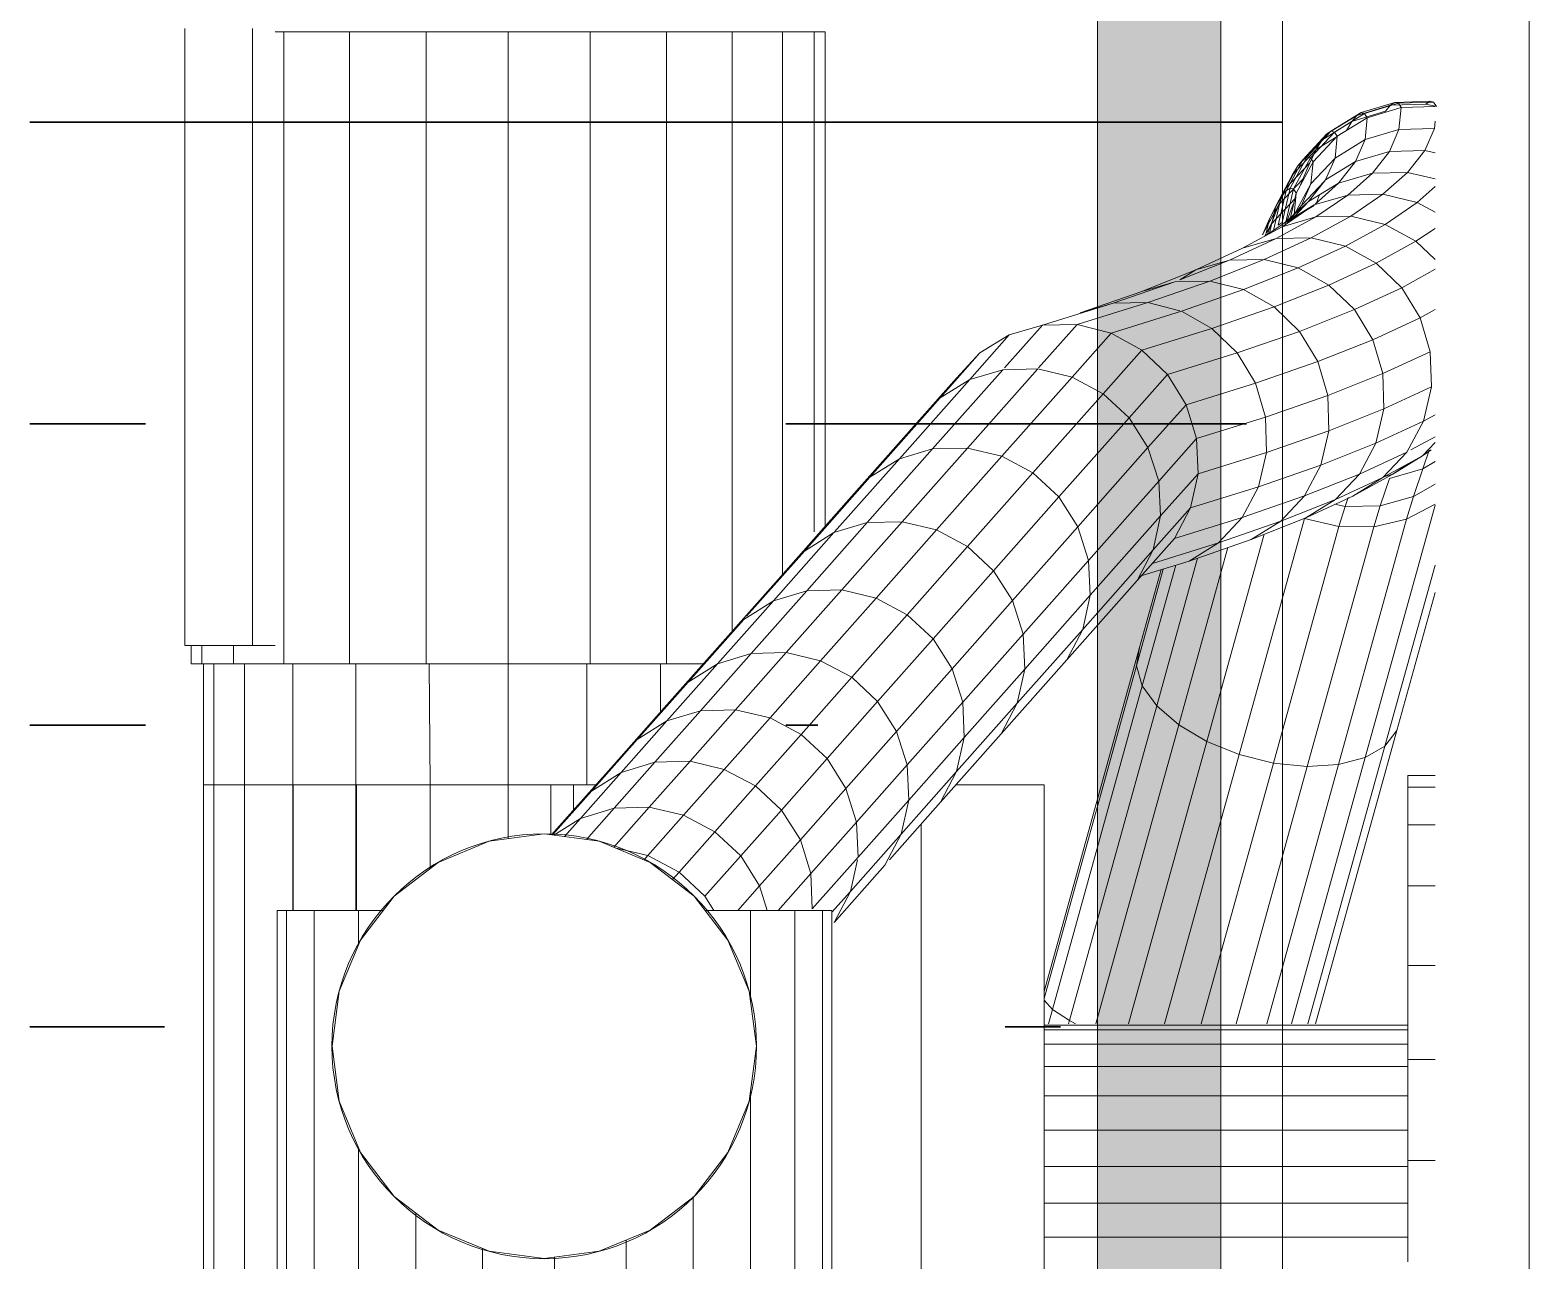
# Model space of a CAD drawing. Header units: millimetres. Extents: x -18512 to 101824, y -95768 to 52898.
# Drawn here: x 61846.5 to 61968.1, y -88112.4 to -88012.7 of the extents above; entities that cross this region are included whole.
import ezdxf

# ---------------------------------------------------------------- set-up
doc = ezdxf.new("R2010")
doc.units = ezdxf.units.MM
doc.header["$LTSCALE"] = 25
doc.linetypes.add('xref-first floor frm cunsult$0$Double dash', pattern=[20, 8, -2, 3, -2, 3, -2])
doc.layers.get('0').update_dxf_attribs({"color": 254, "lineweight": 0})
doc.layers.add('HAT', color=8, linetype='Continuous')
for name, color, linetype, lineweight in [('I-FLR-TILE', 253, 'Continuous', 9), ('I-WALL', 2, 'Continuous', 9), ('xref-first floor frm cunsult$0$G-IMPT', 8, 'Continuous', 9), ('xref-first floor frm cunsult$0$L-SITE', 8, 'xref-first floor frm cunsult$0$Double dash', 30)]:
    doc.layers.add(name, color=color, linetype=linetype, lineweight=lineweight)

# ---------------------------------------------------------------- blocks, each defined once
blk = doc.blocks.new('xref-first floor frm cunsult$0$rainshower - rain shower_dwg_Group_7-6994170-FIRST FLOOR PLAN')
at = {"layer": 'xref-first floor frm cunsult$0$G-IMPT'}
for p, q in [((10.29, 105.22), (60.29, 105.22)), ((60.29, 99.72), (60.29, 105.22)), ((60.29, 104.71), (61.79, 104.71)), ((61.79, 104.71), (60.29, 104.71)), ((61.79, 104.71), (61.79, 103.85)), ((60.29, 103.83), (61.79, 103.83)), ((61.79, 103.85), (61.79, 103.83)), ((61.79, 103.85), (61.79, 103.83)), ((61.79, 103.85), (61.79, 103.83)), ((61.79, 101.26), (61.79, 103.83)), ((61.79, 103.7), (71.6, 103.7)), ((71.6, 102.86), (71.6, 103.7)), ((145.8, 103.7), (71.6, 103.7)), ((71.6, 102.86), (71.6, 103.7)), ((71.6, 102.86), (61.79, 102.86)), ((71.6, 100.39), (71.6, 102.86)), ((71.6, 100.39), (71.6, 102.86)), ((145.8, 102.86), (71.6, 102.86)), ((61.79, 101.26), (60.29, 101.26)), ((61.79, 101.26), (60.29, 101.26)), ((61.79, 101.26), (61.79, 97.18)), ((61.79, 97.18), (61.79, 101.26)), ((10.29, 99.72), (60.29, 99.72)), ((60.29, 99.72), (60.29, 97.89)), ((71.6, 100.39), (61.79, 100.39)), ((71.6, 100.39), (71.6, 96.47)), ((71.6, 100.39), (145.81, 100.39)), ((71.6, 100.39), (71.6, 96.47)), ((71.6, 100.39), (71.6, 96.47)), ((10.54, 97.18), (10.54, 97.89)), ((10.54, 97.18), (10.54, 97.89)), ((10.54, 97.18), (10.54, 91.85)), ((10.54, 97.18), (61.79, 97.18)), ((10.54, 91.85), (10.54, 97.18)), ((61.79, 97.18), (10.54, 97.18)), ((61.79, 97.18), (61.79, 91.85)), ((61.79, 91.85), (61.79, 97.18)), ((61.79, 96.47), (71.6, 96.47)), ((71.6, 96.47), (61.79, 96.47)), ((71.6, 96.47), (71.6, 91.35)), ((71.6, 96.47), (71.6, 91.35)), ((71.6, 96.47), (81.77, 96.46)), ((71.6, 96.43), (81.77, 96.43)), ((10.54, 85.65), (10.54, 91.85)), ((10.54, 91.85), (61.79, 91.85)), ((10.54, 85.65), (10.54, 91.85)), ((61.79, 91.85), (10.54, 91.85)), ((61.79, 85.65), (61.79, 91.85)), ((61.79, 85.65), (61.79, 91.85)), ((61.79, 91.35), (71.6, 91.35)), ((61.79, 91.35), (71.6, 91.35)), ((71.6, 85.31), (71.6, 91.35)), ((71.6, 85.31), (71.6, 91.35)), ((71.6, 91.35), (81.77, 91.35)), ((71.6, 91.3), (81.77, 91.3)), ((10.54, 85.65), (10.54, 79)), ((10.54, 85.65), (61.79, 85.65)), ((10.54, 79), (10.54, 85.65)), ((61.79, 85.65), (10.54, 85.65)), ((61.79, 79), (61.79, 85.65)), ((61.79, 79), (61.79, 85.65)), ((61.79, 85.39), (71.6, 85.31)), ((71.6, 79), (71.6, 85.31)), ((71.6, 79), (71.6, 85.31)), ((78.37, 85.31), (71.6, 85.31)), ((10.54, 72.34), (10.54, 79)), ((61.79, 79), (10.54, 79)), ((10.54, 72.34), (10.54, 79)), ((61.79, 79), (10.54, 79)), ((61.79, 72.34), (61.79, 79)), ((61.79, 79), (71.6, 79)), ((61.79, 72.34), (61.79, 79)), ((61.79, 79), (71.6, 79)), ((71.6, 79), (71.6, 75.53)), ((71.6, 79), (75.96, 79)), ((71.6, 75.53), (71.6, 73.7)), ((71.6, 75.53), (75.64, 75.53)), ((71.6, 73.7), (71.6, 71.87)), ((73.66, 73.7), (71.6, 73.7)), ((71.6, 73.7), (71.6, 71.87)), ((10.54, 72.34), (10.54, 66.14)), ((10.54, 72.34), (61.79, 72.34)), ((61.79, 72.34), (10.54, 72.34)), ((71.6, 72.6), (61.79, 72.6)), ((71.6, 72.6), (61.79, 72.6)), ((61.79, 66.14), (61.79, 72.34)), ((10.54, 66.14), (10.54, 60.82)), ((61.79, 66.14), (10.54, 66.14)), ((61.79, 66.14), (10.54, 66.14)), ((65.77, 66.64), (61.79, 66.64)), ((61.79, 66.64), (65.77, 66.64)), ((61.79, 66.14), (61.79, 63.16)), ((10.54, 60.82), (10.54, 56.73)), ((59.14, 60.82), (10.54, 60.82)), ((10.54, 56.73), (10.54, 60.82)), ((59.14, 60.82), (10.54, 60.82)), ((10.54, 56.73), (10.54, 54.16)), ((10.54, 56.73), (54.53, 56.73)), ((54.53, 56.73), (10.54, 56.73)), ((10.54, 54.16), (10.54, 53.28)), ((10.54, 54.16), (51.09, 54.16)), ((51.09, 54.16), (10.54, 54.16)), ((10.54, 53.28), (50.65, 53.28)), ((50.65, 53.28), (10.54, 53.28)), ((141.96, 45.5), (74.8, 45.5)), ((74.8, 45.5), (141.96, 45.5)), ((71.6, 35.5), (71.6, 42.66)), ((71.6, 42.66), (71.6, 35.5)), ((141.96, 35.5), (71.6, 35.5)), ((141.96, 35.5), (71.6, 35.5)), ((91.08, 6), (91.08, 35.5)), ((91.08, 6), (91.08, 35.5)), ((91.47, 35.5), (91.47, 6)), ((91.47, 6), (91.47, 35.5)), ((92.62, 35.5), (92.62, 6)), ((92.62, 6), (92.62, 35.5)), ((94.44, 6), (94.44, 35.5)), ((94.44, 6), (94.44, 35.5)), ((96.81, 6), (96.81, 35.5)), ((96.81, 6), (96.81, 35.5)), ((99.58, 6), (99.58, 35.5)), ((99.58, 6), (99.58, 35.5)), ((102.54, 6), (102.54, 35.5)), ((102.54, 35.5), (102.54, 6)), ((105.51, 6), (105.51, 35.5)), ((105.51, 35.5), (105.51, 6)), ((108.27, 6), (108.27, 35.5)), ((108.27, 35.5), (108.27, 6)), ((70.84, 6), (70.84, 3.8)), ((70.84, 6), (71.79, 6)), ((70.84, 3.8), (70.84, 6)), ((71.79, 6), (74.83, 6)), ((71.79, 6), (71.79, 3.8)), ((71.79, 3.8), (71.79, 6)), ((74.83, 6), (79.77, 6)), ((74.83, 6), (74.83, 3.8)), ((74.83, 3.8), (74.83, 6)), ((86.25, 6), (79.77, 6)), ((79.77, 6), (79.77, 3.8)), ((79.77, 3.8), (79.77, 6)), ((86.25, 6), (93.85, 6)), ((86.25, 6), (86.25, 3.8)), ((86.25, 3.8), (86.25, 6)), ((93.85, 6), (102.04, 6)), ((93.85, 3.8), (93.85, 6)), ((93.85, 3.8), (93.85, 6)), ((102.04, 6), (110.26, 6)), ((102.04, 3.8), (102.04, 6)), ((102.04, 3.8), (102.04, 6)), ((108.05, 6), (107.29, 6))]:
    blk.add_line(p, q, dxfattribs=at)
at = {"layer": 'xref-first floor frm cunsult$0$G-IMPT', "flags": 128}
for points in [[(60.29, 99.72), (60.29, 105.22), (10.29, 105.22)], [(61.79, 101.26), (61.79, 103.83), (61.79, 103.85), (61.79, 104.71)], [(60.29, 103.85), (61.79, 103.85), (60.29, 103.85)], [(61.79, 102.86), (71.6, 102.86), (71.6, 103.7)], [(61.79, 103.7), (71.6, 103.7), (145.8, 103.7)], [(145.8, 102.86), (71.6, 102.86), (71.6, 100.39)], [(60.29, 97.89), (60.29, 99.72), (10.29, 99.72)], [(145.81, 100.38), (71.6, 100.38), (61.79, 100.38)], [(71.6, 91.35), (71.6, 96.47), (71.6, 91.35)], [(61.79, 85.39), (71.6, 85.31), (71.6, 91.35), (71.6, 85.31), (71.6, 79), (75.96, 79)], [(71.6, 83.09), (71.6, 79), (71.6, 78.89), (71.6, 75.53)], [(75.64, 75.53), (71.6, 75.53), (71.6, 73.7), (73.66, 73.7)], [(10.54, 60.82), (10.54, 66.14), (10.54, 72.34)], [(61.79, 63.16), (61.79, 66.14), (61.79, 72.34)], [(10.54, 53.28), (10.54, 54.16), (10.54, 56.73)]]:
    blk.add_lwpolyline(points, dxfattribs=at)
blk = doc.blocks.new('xref-first floor frm cunsult$0$rainshower - rain shower_dwg_Group_5-6994173-FIRST FLOOR PLAN')
at = {"layer": 'xref-first floor frm cunsult$0$G-IMPT'}
for p, q in [((60.19, 46.25), (0, 46.25)), ((0, 45.49), (0, 46.25)), ((0, 46.25), (60.19, 46.25)), ((0, 43.24), (0, 45.49)), ((60.19, 45.49), (0, 45.49)), ((0, 45.49), (60.19, 45.49)), ((0, 43.24), (0, 39.66)), ((60.19, 43.24), (0, 43.24)), ((0, 43.24), (60.19, 43.24)), ((0, 37.64), (0, 39.66)), ((0, 39.66), (2.82, 39.66)), ((0, 39.66), (2.82, 39.66)), ((60.19, 39.66), (19.22, 39.66)), ((60.19, 39.66), (19.22, 39.66)), ((60.19, 35), (24.54, 35)), ((24.54, 35), (60.19, 35)), ((27.43, 29.58), (60.19, 29.58)), ((60.19, 29.58), (27.43, 29.58)), ((28.13, 23.75), (60.19, 23.75)), ((28.13, 23.75), (60.19, 23.75)), ((26.74, 17.93), (60.19, 17.98)), ((60.19, 17.93), (26.74, 17.93)), ((23.2, 12.5), (60.19, 12.5)), ((23.2, 12.5), (60.19, 12.5)), ((0, 7.84), (0, 11.53)), ((0, 4.27), (0, 7.84)), ((7.42, 7.84), (0, 7.84)), ((0, 7.84), (7.42, 7.84)), ((60.19, 7.84), (14.62, 7.84)), ((14.62, 7.84), (60.19, 7.84)), ((0, 4.27), (0, 2.02)), ((60.19, 4.27), (0, 4.27)), ((0, 4.27), (60.19, 4.27)), ((0, 1.25), (0, 2.02)), ((60.19, 2.02), (0, 2.02)), ((0, 2.02), (60.19, 2.02)), ((60.19, 1.25), (0, 1.25)), ((0, 1.25), (60.19, 1.25))]:
    blk.add_line(p, q, dxfattribs=at)
blk = doc.blocks.new('xref-first floor frm cunsult$0$rainshower - rain shower_dwg_Group_3-6994174-FIRST FLOOR PLAN')
at = {"layer": 'xref-first floor frm cunsult$0$G-IMPT'}
for p, q in [((12.76, 33.84), (17.22, 34.43)), ((17.22, 34.43), (21.67, 33.84)), ((12.76, 33.84), (8.61, 32.12)), ((25.82, 32.12), (21.67, 33.84)), ((5.04, 29.39), (8.61, 32.12)), ((25.82, 32.12), (29.39, 29.39)), ((2.31, 25.82), (5.04, 29.39)), ((32.12, 25.82), (29.39, 29.39)), ((0.59, 21.67), (2.31, 25.82)), ((33.84, 21.67), (32.12, 25.82)), ((0.59, 21.67), (0, 17.22)), ((33.84, 21.67), (34.43, 17.22)), ((0.59, 12.76), (0, 17.22)), ((33.84, 12.76), (34.43, 17.22)), ((0.59, 12.76), (2.31, 8.61)), ((32.12, 8.61), (33.84, 12.76)), ((2.31, 8.61), (5.04, 5.04)), ((32.12, 8.61), (29.39, 5.04)), ((5.04, 5.04), (8.61, 2.31)), ((25.82, 2.31), (29.39, 5.04)), ((8.61, 2.31), (12.76, 0.59)), ((25.82, 2.31), (21.67, 0.59)), ((12.76, 0.59), (17.22, 0)), ((21.67, 0.59), (17.22, 0))]:
    blk.add_line(p, q, dxfattribs=at)
blk.add_circle((17.22, 17.22), 17.22, dxfattribs=at)
blk = doc.blocks.new('xref-first floor frm cunsult$0$rainshower - rain shower_dwg_Group_8-6994175-FIRST FLOOR PLAN')
at = {"layer": 'xref-first floor frm cunsult$0$G-IMPT'}
for p, q in [((72.1, 78.37), (75.66, 81.53)), ((74.19, 80.31), (75.65, 81.61)), ((74.19, 80.31), (69.99, 76.59)), ((72.1, 78.37), (74.19, 80.31)), ((74.33, 79.27), (75.68, 81.42)), ((75.68, 81.42), (74.33, 79.27)), ((74.33, 79.27), (75.79, 80.56)), ((74.33, 79.27), (70.6, 75.96)), ((74.33, 79.27), (73.5, 76.54)), ((74.33, 79.27), (73.5, 76.54)), ((72.1, 78.37), (67.91, 74.66)), ((72.1, 78.37), (70.6, 75.96)), ((76.02, 78.78), (73.5, 76.54)), ((65.34, 72.47), (69.99, 76.59)), ((70.6, 75.96), (66.41, 72.25)), ((67.91, 74.66), (69.99, 76.59)), ((73.5, 76.54), (69.77, 73.24)), ((69.77, 73.24), (73.5, 76.54)), ((70.6, 75.96), (69.77, 73.24)), ((76.65, 76.56), (73.41, 73.69)), ((73.41, 73.69), (73.5, 76.54)), ((76.74, 76.35), (77.33, 73.8)), ((76.74, 76.35), (77.33, 73.8)), ((63.27, 70.54), (67.91, 74.66)), ((67.91, 74.66), (66.41, 72.25)), ((69.77, 73.24), (65.59, 69.53)), ((73.41, 73.69), (69.68, 70.38)), ((73.41, 73.69), (69.68, 70.38)), ((69.68, 70.38), (69.77, 73.24)), ((74.06, 70.9), (73.41, 73.69)), ((74.06, 70.9), (77.33, 73.8)), ((77.33, 73.8), (77.67, 74.1)), ((77.33, 73.8), (77.67, 74.1)), ((78.68, 71.27), (77.33, 73.8)), ((65.34, 72.47), (60.25, 67.94)), ((61.78, 68.14), (66.41, 72.25)), ((65.34, 72.47), (63.27, 70.54)), ((65.34, 72.47), (63.27, 70.54)), ((65.59, 69.53), (66.41, 72.25)), ((78.68, 71.27), (79.27, 71.79)), ((79.27, 71.79), (78.68, 71.27)), ((58.18, 66.02), (63.27, 70.54)), ((63.27, 70.54), (61.78, 68.14)), ((70.34, 67.6), (74.06, 70.9)), ((75.41, 68.37), (74.06, 70.9)), ((75.41, 68.37), (74.06, 70.9)), ((75.41, 68.37), (78.68, 71.27)), ((80.63, 69.17), (78.68, 71.27)), ((60.96, 65.42), (65.59, 69.53)), ((65.51, 66.68), (69.68, 70.38)), ((65.51, 66.68), (65.59, 69.53)), ((65.51, 66.68), (65.59, 69.53)), ((70.34, 67.6), (69.68, 70.38)), ((56.69, 63.62), (61.78, 68.14)), ((60.96, 65.42), (61.78, 68.14)), ((71.68, 65.06), (75.41, 68.37)), ((77.36, 66.27), (75.41, 68.37)), ((77.36, 66.27), (80.63, 69.17)), ((80.63, 69.17), (81.77, 68.45)), ((80.63, 69.17), (81.77, 68.45)), ((60.25, 67.94), (54.7, 63.02)), ((58.18, 66.02), (60.25, 67.94)), ((66.16, 63.89), (70.34, 67.6)), ((70.34, 67.6), (66.16, 63.89)), ((71.68, 65.06), (70.34, 67.6)), ((71.68, 65.06), (70.34, 67.6)), ((57.93, 65.8), (52.64, 61.1)), ((58.18, 66.02), (56.69, 63.62)), ((56.69, 63.62), (58.18, 66.02)), ((60.88, 62.57), (65.51, 66.68)), ((66.16, 63.89), (65.51, 66.68)), ((73.64, 62.96), (77.36, 66.27)), ((79.79, 64.74), (77.36, 66.27)), ((79.79, 64.74), (81.77, 66.49)), ((55.88, 60.91), (60.96, 65.42)), ((55.88, 60.91), (60.96, 65.42)), ((60.88, 62.57), (60.96, 65.42)), ((60.96, 65.42), (60.88, 62.57)), ((71.68, 65.06), (67.51, 61.36)), ((73.64, 62.96), (71.68, 65.06)), ((79.79, 64.74), (76.06, 61.43)), ((79.79, 64.74), (81.77, 64.12)), ((81.77, 64.12), (79.79, 64.74)), ((51.15, 58.71), (56.69, 63.62)), ((55.88, 60.91), (56.69, 63.62)), ((66.16, 63.89), (61.53, 59.79)), ((66.16, 63.89), (67.51, 61.36)), ((66.16, 63.89), (67.51, 61.36)), ((54.7, 63.02), (48.7, 57.7)), ((48.7, 57.7), (54.7, 63.02)), ((52.64, 61.1), (54.7, 63.02)), ((55.8, 58.06), (60.88, 62.57)), ((60.88, 62.57), (61.53, 59.79)), ((73.64, 62.96), (69.46, 59.26)), ((73.64, 62.96), (76.06, 61.43)), ((78.79, 60.58), (81.77, 63.22)), ((78.79, 60.58), (81.77, 63.22)), ((52.64, 61.1), (46.64, 55.79)), ((55.88, 60.91), (50.34, 56)), ((51.15, 58.71), (52.64, 61.1)), ((55.88, 60.91), (55.8, 58.06)), ((67.51, 61.36), (62.88, 57.26)), ((67.51, 61.36), (69.46, 59.26)), ((76.06, 61.43), (71.88, 57.73)), ((71.88, 57.73), (76.06, 61.43)), ((76.06, 61.43), (78.79, 60.58)), ((76.06, 61.43), (78.79, 60.58)), ((56.46, 55.28), (61.53, 59.79)), ((61.53, 59.79), (62.88, 57.26)), ((78.79, 60.58), (74.61, 56.87)), ((81.64, 60.46), (77.46, 56.75)), ((78.79, 60.58), (81.64, 60.46)), ((81.64, 60.46), (78.79, 60.58)), ((51.09, 58.66), (45.17, 53.4)), ((51.09, 58.66), (45.17, 53.4)), ((51.15, 58.71), (50.34, 56)), ((69.46, 59.26), (64.83, 55.16)), ((71.88, 57.73), (69.46, 59.26)), ((82.75, 58.69), (78.11, 54.58)), ((80.24, 57.37), (81.93, 58.87)), ((82.75, 58.69), (80.24, 57.37)), ((42.25, 51.98), (48.7, 57.7)), ((46.64, 55.79), (48.7, 57.7)), ((50.27, 53.16), (55.8, 58.06)), ((56.46, 55.28), (55.8, 58.06)), ((55.8, 58.06), (56.46, 55.28)), ((57.81, 52.76), (62.88, 57.26)), ((62.88, 57.26), (64.83, 55.16)), ((71.88, 57.73), (67.26, 53.62)), ((71.88, 57.73), (74.61, 56.87)), ((75.6, 53.26), (80.24, 57.37)), ((77.67, 56.8), (80.24, 57.37)), ((50.34, 56), (44.36, 50.7)), ((50.27, 53.16), (50.34, 56)), ((74.61, 56.87), (69.98, 52.77)), ((72.83, 52.64), (77.46, 56.75)), ((72.83, 52.64), (77.46, 56.75)), ((74.61, 56.87), (77.46, 56.75)), ((40.21, 50.08), (46.64, 55.79)), ((45.17, 53.4), (46.64, 55.79)), ((50.93, 50.38), (56.46, 55.28)), ((57.81, 52.76), (56.46, 55.28)), ((59.76, 50.65), (64.83, 55.16)), ((67.26, 53.62), (64.83, 55.16)), ((62.18, 49.12), (67.26, 53.62)), ((69.98, 52.77), (67.26, 53.62)), ((73.01, 50.06), (77.67, 54.19)), ((78.11, 54.58), (75.6, 53.26)), ((38.73, 47.69), (45.17, 53.4)), ((44.29, 47.86), (50.27, 53.16)), ((44.36, 50.7), (45.17, 53.4)), ((50.93, 50.38), (50.27, 53.16)), ((50.27, 53.16), (50.93, 50.38)), ((52.28, 47.86), (57.81, 52.76)), ((59.76, 50.65), (57.81, 52.76)), ((64.9, 48.26), (69.98, 52.77)), ((67.75, 48.13), (72.83, 52.64)), ((72.83, 52.64), (69.98, 52.77)), ((70.51, 48.75), (75.6, 53.26)), ((75.6, 53.26), (72.83, 52.64)), ((42.25, 51.98), (38.63, 48.77)), ((42.25, 51.98), (40.21, 50.08)), ((40.21, 50.08), (42.25, 51.98)), ((36.58, 46.86), (40.21, 50.08)), ((37.94, 45), (44.36, 50.7)), ((40.21, 50.08), (38.73, 47.69)), ((38.73, 47.69), (40.21, 50.08)), ((44.29, 47.86), (44.36, 50.7)), ((50.93, 50.38), (44.96, 45.08)), ((50.93, 50.38), (52.28, 47.86)), ((54.24, 45.75), (59.76, 50.65)), ((62.18, 49.12), (59.76, 50.65)), ((67.47, 45.14), (73.01, 50.06)), ((67.47, 45.14), (73.01, 50.06)), ((70.51, 48.75), (73.01, 50.06)), ((36.58, 46.86), (38.63, 48.77)), ((62.18, 49.12), (56.65, 44.22)), ((62.18, 49.12), (64.9, 48.26)), ((70.51, 48.75), (64.97, 43.83)), ((70.51, 48.75), (67.75, 48.13)), ((38.73, 47.69), (35.11, 44.48)), ((44.29, 47.86), (37.87, 42.16)), ((37.94, 45), (38.73, 47.69)), ((44.29, 47.86), (44.96, 45.08)), ((52.28, 47.86), (46.31, 42.56)), ((54.24, 45.75), (52.28, 47.86)), ((59.38, 43.36), (64.9, 48.26)), ((62.21, 43.22), (67.75, 48.13)), ((67.75, 48.13), (64.9, 48.26)), ((67.75, 48.13), (64.9, 48.26)), ((36.58, 46.86), (35.11, 44.48)), ((36.58, 46.86), (35.11, 44.48)), ((37.87, 42.16), (37.94, 45)), ((44.96, 45.08), (38.54, 39.39)), ((44.96, 45.08), (46.31, 42.56)), ((54.24, 45.75), (48.26, 40.46)), ((54.24, 45.75), (56.65, 44.22)), ((67.47, 45.14), (61.47, 39.82)), ((64.97, 43.83), (67.47, 45.14)), ((34.33, 41.79), (37.8, 44.87)), ((34.33, 41.79), (35.11, 44.48)), ((56.65, 44.22), (50.68, 38.92)), ((56.65, 44.22), (59.38, 43.36)), ((64.97, 43.83), (58.99, 38.52)), ((62.21, 43.22), (64.97, 43.83)), ((59.38, 43.36), (53.4, 38.06)), ((62.21, 43.22), (56.23, 37.92)), ((62.21, 43.22), (59.38, 43.36)), ((32.55, 36.05), (34.33, 41.79)), ((34.33, 41.79), (32.55, 36.05)), ((34.28, 38.97), (37.8, 42.1)), ((37.8, 42.1), (34.28, 38.97)), ((34.28, 38.97), (34.33, 41.79)), ((37.87, 42.16), (38.54, 39.39)), ((38.54, 39.39), (37.87, 42.16)), ((46.31, 42.56), (39.9, 36.87)), ((46.31, 42.56), (48.26, 40.46)), ((60.45, 33.91), (88.36, 41.65)), ((61.94, 34.16), (88.92, 41.65)), ((61.94, 34.16), (88.92, 41.65)), ((89.8, 40.97), (89.04, 41.65)), ((41.85, 34.76), (48.26, 40.46)), ((50.68, 38.92), (48.26, 40.46)), ((63.56, 33.69), (89.8, 40.97)), ((89.8, 40.97), (90.96, 41.29)), ((89.8, 40.97), (90.71, 39.6)), ((32.5, 33.24), (34.28, 38.97)), ((34.97, 36.22), (34.28, 38.97)), ((34.97, 36.22), (38.54, 39.39)), ((34.97, 36.22), (38.54, 39.39)), ((39.9, 36.87), (38.54, 39.39)), ((44.26, 33.23), (50.68, 38.92)), ((50.68, 38.92), (53.4, 38.06)), ((55.03, 34.11), (61.47, 39.82)), ((58.99, 38.52), (61.47, 39.82)), ((65.2, 32.52), (90.71, 39.6)), ((90.71, 39.6), (90.96, 39.67)), ((90.71, 39.6), (90.96, 39.1)), ((31.6, 33.74), (33.33, 38.74)), ((33.33, 38.74), (31.6, 33.74)), ((32.55, 36.05), (33.33, 38.74)), ((32.55, 36.05), (33.33, 38.74)), ((46.98, 32.36), (53.4, 38.06)), ((49.8, 32.22), (56.23, 37.92)), ((52.55, 32.82), (58.99, 38.52)), ((53.4, 38.06), (56.23, 37.92)), ((58.99, 38.52), (56.23, 37.92)), ((36.35, 33.72), (39.9, 36.87)), ((41.85, 34.76), (39.9, 36.87)), ((41.85, 34.76), (39.9, 36.87)), ((66.74, 30.74), (90.96, 37.46)), ((30.81, 31.04), (32.55, 36.05)), ((32.5, 33.24), (32.55, 36.05)), ((33.2, 30.51), (34.97, 36.22)), ((36.35, 33.72), (34.97, 36.22)), ((34.97, 36.22), (36.35, 33.72)), ((38.33, 31.65), (41.85, 34.76)), ((44.26, 33.23), (41.85, 34.76)), ((55.03, 34.11), (51.63, 31.09)), ((55.03, 34.11), (52.55, 32.82)), ((61.94, 34.16), (54.1, 31.99)), ((60.45, 33.91), (61.94, 34.16)), ((61.94, 34.16), (63.56, 33.69)), ((61.94, 34.16), (63.56, 33.69)), ((68.08, 28.46), (90.96, 34.8)), ((29.85, 29.34), (31.6, 33.74)), ((30.76, 28.22), (32.5, 33.24)), ((30.76, 28.22), (32.5, 33.24)), ((30.81, 31.04), (31.6, 33.74)), ((33.17, 30.64), (32.5, 33.24)), ((32.5, 33.24), (33.17, 30.64)), ((34.59, 28.04), (36.35, 33.72)), ((36.35, 33.72), (34.59, 28.04)), ((38.33, 31.65), (36.35, 33.72)), ((40.78, 30.13), (44.26, 33.23)), ((46.98, 32.36), (44.26, 33.23)), ((51.98, 27.51), (53.64, 32.87)), ((51.98, 27.51), (53.64, 32.87)), ((54.69, 33.89), (53.45, 29.9)), ((63.56, 33.69), (53.79, 30.98)), ((63.56, 33.69), (53.79, 30.98)), ((60.45, 33.91), (54.15, 32.16)), ((60.45, 33.91), (54.15, 32.16)), ((63.56, 33.69), (65.2, 32.52)), ((38.33, 31.65), (36.58, 25.99)), ((36.58, 25.99), (38.33, 31.65)), ((40.78, 30.13), (38.33, 31.65)), ((43.52, 29.29), (46.98, 32.36)), ((49.8, 32.22), (46.37, 29.17)), ((49.8, 32.22), (46.98, 32.36)), ((49.13, 29.78), (52.55, 32.82)), ((52.55, 32.82), (49.8, 32.22)), ((65.2, 32.52), (53.21, 29.2)), ((65.2, 32.52), (66.74, 30.74)), ((69.14, 25.84), (90.96, 31.89)), ((69.14, 25.84), (90.96, 31.89)), ((29.06, 26.63), (30.65, 30.64)), ((29.06, 26.63), (30.65, 30.64)), ((29.85, 29.34), (30.65, 30.64)), ((30.76, 28.22), (30.81, 31.04)), ((30.81, 31.04), (30.76, 28.22)), ((31.45, 25.48), (33.2, 30.51)), ((33.2, 30.51), (34.59, 28.04)), ((33.2, 30.51), (34.59, 28.04)), ((49.13, 29.78), (51.63, 31.09)), ((51.63, 31.09), (49.93, 25.59)), ((66.74, 30.74), (52.36, 26.75)), ((66.74, 30.74), (68.08, 28.46)), ((28.1, 25.55), (29.85, 29.34)), ((28.1, 25.55), (29.85, 29.34)), ((29.06, 26.63), (29.85, 29.34)), ((29.85, 29.34), (29.06, 26.63)), ((40.78, 30.13), (39.04, 24.51)), ((39.04, 24.51), (40.78, 30.13)), ((43.52, 29.29), (40.78, 30.13)), ((43.52, 29.29), (41.79, 23.7)), ((43.52, 29.29), (46.37, 29.17)), ((49.13, 29.78), (46.37, 29.17)), ((49.13, 29.78), (47.43, 24.26)), ((51.7, 24.86), (53.45, 29.9)), ((53.45, 29.9), (51.98, 27.51)), ((29.01, 23.8), (30.76, 28.22)), ((31.45, 25.48), (30.76, 28.22)), ((32.84, 22.99), (34.59, 28.04)), ((36.58, 25.99), (34.59, 28.04)), ((34.59, 28.04), (36.58, 25.99)), ((46.37, 29.17), (44.65, 23.62)), ((51.28, 23.8), (68.08, 28.46)), ((68.08, 28.46), (69.14, 25.84)), ((69.83, 23.06), (90.96, 28.92)), ((69.83, 23.06), (90.96, 28.92)), ((51.98, 27.51), (49.93, 25.59)), ((49.93, 25.59), (51.98, 27.51)), ((50.23, 22.46), (51.98, 27.51)), ((51.98, 27.51), (50.23, 22.46)), ((26.35, 22.35), (28.1, 25.55)), ((27.31, 22.83), (29.06, 26.63)), ((27.31, 22.83), (28.1, 25.55)), ((28.1, 25.55), (27.31, 22.83)), ((29.01, 23.8), (29.06, 26.63)), ((34.83, 20.94), (36.58, 25.99)), ((39.04, 24.51), (36.58, 25.99)), ((49.93, 25.59), (47.43, 24.26)), ((48.17, 20.53), (49.93, 25.59)), ((48.17, 20.53), (49.93, 25.59)), ((50, 20.53), (69.14, 25.84)), ((69.14, 25.84), (69.83, 23.06)), ((70.11, 20.31), (90.96, 26.09)), ((29.69, 21.05), (31.45, 25.48)), ((32.84, 22.99), (31.45, 25.48)), ((37.28, 19.45), (39.04, 24.51)), ((41.79, 23.7), (39.04, 24.51)), ((49.94, 20.43), (51.7, 24.86)), ((51.7, 24.86), (50.23, 22.46)), ((23.22, 22.05), (25.72, 23.37)), ((24.09, 21.31), (26.13, 23.24)), ((24.54, 22.61), (27.02, 23.93)), ((26.13, 23.24), (24.54, 22.61)), ((24.69, 22.87), (25.72, 23.37)), ((26.88, 23.37), (24.69, 22.87)), ((27.02, 23.93), (25.72, 23.37)), ((25.72, 23.37), (27.08, 23.69)), ((26.07, 22.18), (27.02, 23.58)), ((26.07, 22.18), (27.02, 23.58)), ((26.13, 23.24), (27.13, 23.77)), ((27.01, 23.56), (26.13, 23.24)), ((27.25, 19.99), (29.01, 23.8)), ((29.69, 21.05), (29.01, 23.8)), ((40.03, 18.64), (41.79, 23.7)), ((44.65, 23.62), (41.79, 23.7)), ((42.89, 18.55), (44.65, 23.62)), ((44.65, 23.62), (47.43, 24.26)), ((44.65, 23.62), (47.43, 24.26)), ((45.67, 19.2), (47.43, 24.26)), ((47.43, 24.26), (45.67, 19.2)), ((69.96, 17.77), (90.96, 23.59)), ((20.92, 20.68), (23.44, 22.03)), ((21.16, 20.11), (23.22, 22.05)), ((21.41, 21.08), (23.93, 22.42)), ((22.18, 21.53), (24.69, 22.87)), ((22.18, 21.53), (23.22, 22.05)), ((22.49, 20.68), (24.54, 22.61)), ((24.54, 22.61), (23.22, 22.05)), ((23.23, 21.69), (26.02, 22.34)), ((23.23, 21.69), (23.44, 22.03)), ((26.08, 22.07), (23.29, 21.42)), ((23.44, 22.03), (26.23, 22.67)), ((23.93, 22.42), (23.44, 22.03)), ((26.66, 23.05), (23.93, 22.42)), ((24.69, 22.87), (23.93, 22.42)), ((24.31, 20.2), (26.07, 22.18)), ((24.51, 21.46), (25.97, 21.99)), ((24.58, 19.76), (26.35, 22.35)), ((26.35, 22.35), (24.58, 19.76)), ((24.58, 19.76), (26.07, 22.18)), ((24.58, 19.76), (26.07, 22.18)), ((24.62, 19.76), (25.97, 21.99)), ((25.54, 19.62), (27.31, 22.83)), ((25.54, 19.62), (26.35, 22.35)), ((26.02, 22.34), (26.23, 22.67)), ((26.02, 22.34), (26.23, 22.67)), ((27.25, 19.99), (27.31, 22.83)), ((31.08, 18.55), (32.84, 22.99)), ((34.83, 20.94), (32.84, 22.99)), ((50.23, 22.46), (48.17, 20.53)), ((50.23, 22.46), (48.17, 20.53)), ((48.46, 18.02), (50.23, 22.46)), ((50.65, 17.74), (69.83, 23.06)), ((70.11, 20.31), (69.83, 23.06)), ((18.83, 18.73), (20.92, 20.68)), ((19.33, 19.13), (21.41, 21.08)), ((20.1, 19.59), (22.18, 21.53)), ((20.7, 20.34), (23.23, 21.69)), ((20.7, 20.34), (20.92, 20.68)), ((20.77, 20.06), (23.29, 21.42)), ((21.41, 21.08), (20.92, 20.68)), ((21.1, 19.84), (23.62, 21.2)), ((22.49, 20.68), (21.16, 20.11)), ((22.18, 21.53), (21.41, 21.08)), ((23.09, 20.92), (22.49, 20.68)), ((23.09, 20.92), (22.49, 20.68)), ((22.66, 18.92), (24.63, 20.78)), ((22.86, 20.01), (25.38, 21.37)), ((22.86, 20.01), (24.63, 20.78)), ((23.23, 21.69), (23.29, 21.42)), ((23.62, 21.2), (23.29, 21.42)), ((23.62, 21.2), (25.94, 21.75)), ((25.38, 21.37), (23.62, 21.2)), ((25.92, 21.72), (24.31, 20.2)), ((26.03, 21.88), (24.63, 20.78)), ((24.63, 20.78), (25.66, 21.34)), ((27.93, 17.22), (29.69, 21.05)), ((31.08, 18.55), (29.69, 21.05)), ((33.06, 16.49), (34.83, 20.94)), ((37.28, 19.45), (34.83, 20.94)), ((34.83, 20.94), (37.28, 19.45)), ((69.39, 15.62), (90.96, 21.6)), ((90.96, 21.6), (69.39, 15.62)), ((18.61, 18.39), (20.7, 20.34)), ((18.68, 18.1), (20.77, 20.06)), ((19.01, 17.88), (21.1, 19.84)), ((19.04, 17.88), (20.1, 19.59)), ((19.33, 19.13), (20.1, 19.59)), ((20.1, 19.59), (21.16, 20.11)), ((20.7, 20.34), (20.77, 20.06)), ((21.1, 19.84), (20.77, 20.06)), ((20.78, 18.05), (22.86, 20.01)), ((22.86, 20.01), (21.1, 19.84)), ((22.55, 18.82), (24.31, 20.2)), ((24.31, 20.2), (22.82, 17.77)), ((24.51, 19.67), (22.82, 17.77)), ((23.77, 19.32), (24.4, 19.55)), ((24.4, 19.55), (23.77, 19.32)), ((24.58, 19.76), (23.78, 17.02)), ((23.78, 17.02), (25.54, 19.62)), ((25.48, 16.77), (27.25, 19.99)), ((25.48, 16.77), (25.54, 19.62)), ((27.93, 17.22), (27.25, 19.99)), ((48.17, 20.53), (45.67, 19.2)), ((46.4, 16.08), (48.17, 20.53)), ((48.18, 16.6), (49.94, 20.43)), ((49.94, 20.43), (48.46, 18.02)), ((50, 20.53), (50.65, 17.74)), ((50.67, 14.92), (70.11, 20.31)), ((67.18, 13.04), (90.96, 19.64)), ((67.18, 13.04), (90.96, 19.64)), ((68.45, 14.01), (90.96, 20.25)), ((69.96, 17.77), (70.11, 20.31)), ((17.1, 15.95), (18.61, 18.39)), ((18.83, 18.73), (17.32, 16.3)), ((19.33, 19.13), (17.82, 16.7)), ((18.61, 18.39), (18.83, 18.73)), ((18.68, 18.1), (18.61, 18.39)), ((19.33, 19.13), (18.83, 18.73)), ((20.78, 18.05), (22.55, 18.82)), ((21.05, 16.39), (22.55, 18.82)), ((29.31, 14.72), (31.08, 18.55)), ((33.06, 16.49), (31.08, 18.55)), ((35.51, 15), (37.28, 19.45)), ((40.03, 18.64), (37.28, 19.45)), ((38.26, 14.18), (40.03, 18.64)), ((42.89, 18.55), (40.03, 18.64)), ((41.12, 14.09), (42.89, 18.55)), ((45.67, 19.2), (42.89, 18.55)), ((45.67, 19.2), (42.89, 18.55)), ((43.9, 14.74), (45.67, 19.2)), ((17.16, 15.67), (18.68, 18.1)), ((17.51, 15.44), (19.01, 17.88)), ((18.55, 17.14), (17.82, 16.7)), ((19.01, 17.88), (18.68, 18.1)), ((19.01, 17.88), (20.78, 18.05)), ((19.28, 15.61), (20.78, 18.05)), ((21.05, 16.39), (22.82, 17.77)), ((22.82, 17.77), (22.01, 15.03)), ((26.16, 14), (27.93, 17.22)), ((29.31, 14.72), (27.93, 17.22)), ((48.46, 18.02), (46.4, 16.08)), ((46.69, 14.18), (48.46, 18.02)), ((49.04, 17.23), (48.29, 16.99)), ((49.04, 17.23), (48.29, 16.99)), ((49.04, 17.23), (48.85, 18.06)), ((48.85, 18.06), (49.04, 17.23)), ((49.04, 17.23), (48.99, 14.39)), ((50.65, 17.74), (49.04, 17.23)), ((69.96, 17.77), (50.05, 12.25)), ((50.67, 14.92), (50.65, 17.74)), ((69.96, 17.77), (69.39, 15.62)), ((16.27, 13.21), (17.1, 15.95)), ((16.49, 13.56), (17.32, 16.3)), ((17.82, 16.7), (16.99, 13.97)), ((17.1, 15.95), (17.32, 16.3)), ((17.16, 15.67), (17.1, 15.95)), ((17.82, 16.7), (17.32, 16.3)), ((19.28, 15.61), (21.05, 16.39)), ((20.24, 13.64), (21.05, 16.39)), ((23.78, 17.02), (22.01, 15.03)), ((23.71, 14.17), (23.78, 17.02)), ((23.71, 14.17), (25.48, 16.77)), ((23.71, 14.17), (25.48, 16.77)), ((26.16, 14), (25.48, 16.77)), ((31.29, 12.65), (33.06, 16.49)), ((35.51, 15), (33.06, 16.49)), ((46.4, 16.08), (43.9, 14.74)), ((44.63, 12.24), (46.4, 16.08)), ((48.18, 16.6), (46.4, 13.38)), ((48.18, 16.6), (46.69, 14.18)), ((16.34, 12.92), (17.16, 15.67)), ((16.68, 12.7), (17.51, 15.44)), ((17.51, 15.44), (17.16, 15.67)), ((17.51, 15.44), (19.28, 15.61)), ((18.46, 12.87), (19.28, 15.61)), ((20.24, 13.64), (22.01, 15.03)), ((21.94, 12.17), (22.01, 15.03)), ((22.01, 15.03), (21.94, 12.17)), ((27.53, 11.49), (29.31, 14.72)), ((31.29, 12.65), (29.31, 14.72)), ((33.74, 11.15), (35.51, 15)), ((38.26, 14.18), (35.51, 15)), ((43.9, 14.74), (41.12, 14.09)), ((42.12, 10.89), (43.9, 14.74)), ((69.39, 15.62), (48.92, 9.94)), ((50.67, 14.92), (48.99, 14.39)), ((50.67, 14.92), (50.05, 12.25)), ((69.39, 15.62), (68.45, 14.01)), ((16.49, 13.56), (16.27, 13.21)), ((16.49, 13.56), (16.4, 10.7)), ((16.99, 13.97), (16.49, 13.56)), ((18.46, 12.87), (20.24, 13.64)), ((20.24, 13.64), (20.16, 10.78)), ((21.94, 12.17), (23.71, 14.17)), ((24.38, 11.39), (23.71, 14.17)), ((24.38, 11.39), (26.16, 14)), ((27.53, 11.49), (26.16, 14)), ((36.48, 10.33), (38.26, 14.18)), ((41.12, 14.09), (38.26, 14.18)), ((39.34, 10.24), (41.12, 14.09)), ((46.69, 14.18), (44.63, 12.24)), ((46.69, 14.18), (44.92, 10.95)), ((46.75, 13.65), (45.98, 10.94)), ((46.62, 14.11), (46.4, 13.38)), ((48.99, 14.39), (46.75, 13.65)), ((46.75, 13.65), (48.99, 14.39)), ((48.99, 14.39), (48.23, 11.68)), ((53.79, 9.94), (68.45, 14.01)), ((68.45, 14.01), (67.18, 13.04)), ((16.18, 10.35), (16.27, 13.21)), ((16.25, 10.06), (16.34, 12.92)), ((16.34, 12.92), (16.27, 13.21)), ((16.68, 12.7), (16.34, 12.92)), ((16.6, 9.94), (16.68, 12.7)), ((16.68, 12.7), (18.46, 12.87)), ((18.38, 10), (18.46, 12.87)), ((21.94, 12.17), (20.16, 10.78)), ((22.47, 9.94), (21.94, 12.17)), ((22.47, 9.94), (21.94, 12.17)), ((31.29, 12.65), (29.8, 9.94)), ((29.8, 9.94), (31.29, 12.65)), ((33.74, 11.15), (31.29, 12.65)), ((44.63, 12.24), (42.12, 10.89)), ((44.63, 12.24), (42.12, 10.89)), ((46.4, 13.38), (44.92, 10.95)), ((46.4, 13.38), (45.6, 12.19)), ((50.05, 12.25), (48.23, 11.68)), ((50.05, 12.25), (48.85, 9.94)), ((56.01, 9.94), (67.18, 13.04)), ((23.1, 9.94), (24.38, 11.39)), ((23.1, 9.94), (24.38, 11.39)), ((25.17, 9.94), (24.38, 11.39)), ((24.38, 11.39), (25.17, 9.94)), ((26.49, 9.94), (27.53, 11.49)), ((26.49, 9.94), (27.53, 11.49)), ((29, 9.94), (27.53, 11.49)), ((33.07, 9.94), (33.74, 11.15)), ((33.74, 11.15), (33.07, 9.94)), ((36.48, 10.33), (33.74, 11.15)), ((43.37, 9.94), (44.45, 11.9)), ((43.37, 9.94), (44.45, 11.9)), ((44.92, 10.95), (43.85, 9.94)), ((44.92, 10.95), (43.85, 9.94)), ((44.45, 10.26), (44.92, 10.95)), ((44.45, 10.26), (44.92, 10.95)), ((48.23, 11.68), (45.98, 10.94)), ((47.21, 9.94), (48.23, 11.68)), ((47.21, 9.94), (48.23, 11.68)), ((16.4, 10.7), (16.18, 10.35)), ((16.25, 10.06), (16.18, 10.35)), ((16.25, 10.06), (16.18, 10.35)), ((16.59, 9.83), (16.25, 10.06)), ((16.58, 9.94), (16.4, 10.7)), ((16.4, 10.7), (16.58, 9.94)), ((17.79, 9.94), (18.38, 10)), ((17.79, 9.94), (18.38, 10)), ((18.38, 10), (20.16, 10.78)), ((18.38, 10), (20.16, 10.78)), ((20.16, 10.78), (20.36, 9.94)), ((20.16, 10.78), (20.36, 9.94)), ((39.34, 10.24), (36.48, 10.33)), ((42.12, 10.89), (39.34, 10.24)), ((41.6, 9.94), (42.12, 10.89)), ((42.12, 10.89), (41.6, 9.94)), ((44.47, 10.42), (45.98, 10.94)), ((44.47, 10.42), (45.98, 10.94)), ((45.39, 9.94), (45.98, 10.94)), ((45.98, 10.94), (45.39, 9.94))]:
    blk.add_line(p, q, dxfattribs=at)
at = {"layer": 'xref-first floor frm cunsult$0$G-IMPT', "flags": 128}
for points in [[(74.19, 80.31), (69.99, 76.59), (67.91, 74.66), (72.1, 78.37), (74.19, 80.31), (75.65, 81.61)], [(70.6, 75.96), (72.1, 78.37), (75.66, 81.53)], [(75.79, 80.56), (74.33, 79.27), (70.6, 75.96)], [(76.02, 78.78), (73.5, 76.54), (73.41, 73.69)], [(61.78, 68.14), (63.27, 70.54), (58.18, 66.02), (60.25, 67.94), (65.34, 72.47), (69.99, 76.59)], [(63.27, 70.54), (67.91, 74.66), (66.41, 72.25), (70.6, 75.96), (69.77, 73.24)], [(78.68, 71.27), (77.33, 73.8), (74.06, 70.9), (73.41, 73.69), (76.65, 76.56)], [(69.68, 70.38), (69.77, 73.24), (65.59, 69.53), (66.41, 72.25), (61.78, 68.14), (56.69, 63.62), (55.88, 60.91)], [(74.06, 70.9), (70.34, 67.6), (69.68, 70.38), (65.51, 66.68), (60.88, 62.57), (61.53, 59.79), (66.16, 63.89), (65.51, 66.68)], [(80.63, 69.17), (78.68, 71.27), (75.41, 68.37), (77.36, 66.27)], [(65.59, 69.53), (60.96, 65.42), (61.78, 68.14)], [(67.51, 61.36), (71.68, 65.06), (75.41, 68.37)], [(79.79, 64.74), (77.36, 66.27), (80.63, 69.17)], [(45.17, 53.4), (46.64, 55.79), (40.21, 50.08), (36.58, 46.86), (38.63, 48.77), (42.25, 51.98), (48.7, 57.7), (46.64, 55.79), (52.64, 61.1), (54.7, 63.02), (60.25, 67.94)], [(57.93, 65.8), (52.64, 61.1), (51.15, 58.71)], [(77.36, 66.27), (73.64, 62.96), (76.06, 61.43), (79.79, 64.74), (81.77, 66.49)], [(67.26, 53.62), (71.88, 57.73), (69.46, 59.26), (73.64, 62.96), (71.68, 65.06)], [(60.88, 62.57), (55.8, 58.06), (55.88, 60.91), (50.34, 56), (51.15, 58.71), (56.69, 63.62)], [(50.93, 50.38), (56.46, 55.28), (57.81, 52.76), (62.88, 57.26), (67.51, 61.36)], [(67.51, 61.36), (69.46, 59.26), (64.83, 55.16), (67.26, 53.62)], [(56.46, 55.28), (61.53, 59.79), (62.88, 57.26)], [(78.79, 60.58), (74.61, 56.87), (71.88, 57.73)], [(74.61, 56.87), (77.46, 56.75), (81.64, 60.46)], [(62.21, 43.22), (64.97, 43.83), (70.51, 48.75), (75.6, 53.26), (80.24, 57.37), (82.75, 58.69), (78.11, 54.58), (75.6, 53.26), (72.83, 52.64), (67.75, 48.13)], [(77.67, 56.8), (80.24, 57.37), (81.93, 58.87)], [(44.96, 45.08), (44.29, 47.86), (50.27, 53.16), (55.8, 58.06)], [(62.88, 57.26), (64.83, 55.16), (59.76, 50.65), (54.24, 45.75), (56.65, 44.22)], [(44.36, 50.7), (50.34, 56), (50.27, 53.16)], [(62.18, 49.12), (64.9, 48.26), (69.98, 52.77), (74.61, 56.87)], [(56.65, 44.22), (62.18, 49.12), (67.26, 53.62), (69.98, 52.77), (72.83, 52.64)], [(77.67, 54.19), (73.01, 50.06), (70.51, 48.75)], [(37.94, 45), (38.73, 47.69), (45.17, 53.4), (44.36, 50.7)], [(52.28, 47.86), (57.81, 52.76), (59.76, 50.65), (62.18, 49.12)], [(46.31, 42.56), (52.28, 47.86), (50.93, 50.38), (44.96, 45.08)], [(70.51, 48.75), (67.75, 48.13), (62.21, 43.22)], [(34.33, 41.79), (35.11, 44.48), (38.73, 47.69)], [(39.9, 36.87), (46.31, 42.56), (48.26, 40.46), (54.24, 45.75), (52.28, 47.86)], [(64.9, 48.26), (59.38, 43.36), (62.21, 43.22), (56.23, 37.92), (53.4, 38.06)], [(39.9, 36.87), (38.54, 39.39), (44.96, 45.08), (46.31, 42.56)], [(64.97, 43.83), (67.47, 45.14), (61.47, 39.82)], [(34.28, 38.97), (34.33, 41.79), (37.8, 44.87)], [(52.55, 32.82), (58.99, 38.52), (64.97, 43.83)], [(54.1, 31.99), (61.94, 34.16), (60.45, 33.91), (88.36, 41.65)], [(89.04, 41.65), (89.8, 40.97), (90.71, 39.6), (90.96, 39.67)], [(38.33, 31.65), (41.85, 34.76), (48.26, 40.46), (50.68, 38.92), (44.26, 33.23), (41.85, 34.76)], [(90.96, 41.29), (89.8, 40.97), (63.56, 33.69), (65.2, 32.52), (53.21, 29.2)], [(30.65, 30.64), (29.85, 29.34), (31.6, 33.74), (30.81, 31.04), (32.55, 36.05), (32.5, 33.24), (34.28, 38.97), (34.97, 36.22)], [(55.03, 34.11), (52.55, 32.82), (49.13, 29.78), (51.63, 31.09), (55.03, 34.11), (61.47, 39.82), (58.99, 38.52)], [(90.96, 39.1), (90.71, 39.6), (65.2, 32.52), (66.74, 30.74), (52.36, 26.75)], [(53.4, 38.06), (46.98, 32.36), (44.26, 33.23)], [(58.99, 38.52), (56.23, 37.92), (49.8, 32.22)], [(40.78, 30.13), (38.33, 31.65), (36.35, 33.72), (39.9, 36.87)], [(51.28, 23.8), (68.08, 28.46), (66.74, 30.74), (90.96, 37.46)], [(31.45, 25.48), (33.2, 30.51), (34.97, 36.22)], [(50, 20.53), (69.14, 25.84), (68.08, 28.46), (90.96, 34.8)], [(44.26, 33.23), (40.78, 30.13), (43.52, 29.29)], [(54.69, 33.89), (53.45, 29.9), (51.98, 27.51)], [(49.8, 32.22), (46.98, 32.36), (43.52, 29.29), (46.37, 29.17), (49.8, 32.22), (52.55, 32.82)], [(51.63, 31.09), (49.93, 25.59), (47.43, 24.26)], [(43.52, 29.29), (41.79, 23.7), (39.04, 24.51)], [(47.43, 24.26), (49.13, 29.78), (46.37, 29.17)], [(53.45, 29.9), (51.7, 24.86), (50.23, 22.46)], [(29.01, 23.8), (30.76, 28.22), (31.45, 25.48)], [(29.69, 21.05), (31.45, 25.48), (32.84, 22.99), (34.59, 28.04)], [(46.37, 29.17), (44.65, 23.62), (41.79, 23.7), (40.03, 18.64)], [(26.16, 14), (25.48, 16.77), (27.25, 19.99), (27.93, 17.22), (29.69, 21.05), (31.08, 18.55), (32.84, 22.99), (34.83, 20.94), (36.58, 25.99)], [(25.54, 19.62), (26.35, 22.35), (28.1, 25.55)], [(27.31, 22.83), (29.06, 26.63), (29.01, 23.8)], [(37.28, 19.45), (39.04, 24.51), (36.58, 25.99)], [(50, 20.53), (50.65, 17.74), (69.83, 23.06), (69.14, 25.84)], [(90.96, 26.09), (70.11, 20.31), (69.83, 23.06)], [(48.46, 18.02), (49.94, 20.43), (51.7, 24.86)], [(27.02, 23.93), (25.72, 23.37), (23.22, 22.05), (22.18, 21.53), (24.69, 22.87), (23.93, 22.42), (21.41, 21.08), (20.92, 20.68), (18.83, 18.73), (18.61, 18.39)], [(18.83, 18.73), (19.33, 19.13), (21.41, 21.08), (22.18, 21.53), (20.1, 19.59), (21.16, 20.11), (23.22, 22.05), (24.54, 22.61), (27.02, 23.93)], [(21.16, 20.11), (22.49, 20.68), (24.54, 22.61), (26.13, 23.24), (27.13, 23.77)], [(27.01, 23.56), (26.13, 23.24), (24.09, 21.31)], [(26.88, 23.37), (24.69, 22.87), (25.72, 23.37), (27.08, 23.69)], [(27.25, 19.99), (29.01, 23.8), (29.69, 21.05)], [(35.51, 15), (38.26, 14.18), (40.03, 18.64), (42.89, 18.55), (44.65, 23.62)], [(48.92, 9.94), (69.39, 15.62), (69.96, 17.77), (90.96, 23.59)], [(22.86, 20.01), (25.38, 21.37), (23.62, 21.2), (21.1, 19.84), (20.77, 20.06), (23.29, 21.42), (23.23, 21.69), (20.7, 20.34), (20.92, 20.68), (23.44, 22.03), (23.93, 22.42), (26.66, 23.05)], [(26.23, 22.67), (23.44, 22.03), (23.23, 21.69), (26.02, 22.34)], [(26.08, 22.07), (23.29, 21.42), (23.62, 21.2), (25.94, 21.75)], [(26.07, 22.18), (24.31, 20.2), (25.92, 21.72)], [(24.51, 21.46), (25.97, 21.99), (24.62, 19.76)], [(25.48, 16.77), (25.54, 19.62), (27.31, 22.83), (27.25, 19.99)], [(50.23, 22.46), (48.46, 18.02), (46.4, 16.08), (44.63, 12.24)], [(26.03, 21.88), (24.63, 20.78), (22.66, 18.92)], [(25.66, 21.34), (24.63, 20.78), (22.86, 20.01)], [(31.08, 18.55), (33.06, 16.49), (34.83, 20.94)], [(21.94, 12.17), (20.16, 10.78), (20.24, 13.64), (18.46, 12.87), (19.28, 15.61), (17.51, 15.44), (16.68, 12.7), (16.34, 12.92), (17.16, 15.67), (17.1, 15.95), (16.27, 13.21), (16.49, 13.56), (17.32, 16.3), (17.82, 16.7), (19.33, 19.13), (20.1, 19.59), (19.04, 17.88)], [(18.61, 18.39), (20.7, 20.34), (20.77, 20.06), (18.68, 18.1), (19.01, 17.88), (21.1, 19.84), (22.86, 20.01), (20.78, 18.05)], [(22.55, 18.82), (24.31, 20.2), (22.82, 17.77), (24.51, 19.67)], [(24.58, 19.76), (23.78, 17.02), (25.54, 19.62)], [(41.12, 14.09), (43.9, 14.74), (45.67, 19.2), (48.17, 20.53)], [(48.17, 20.53), (46.4, 16.08), (43.9, 14.74)], [(49.94, 20.43), (48.18, 16.6), (46.69, 14.18)], [(50.65, 17.74), (50.67, 14.92), (70.11, 20.31), (69.96, 17.77)], [(90.96, 20.25), (68.45, 14.01), (67.18, 13.04), (56.01, 9.94)], [(18.83, 18.73), (17.32, 16.3), (17.1, 15.95), (18.61, 18.39), (18.68, 18.1), (17.16, 15.67), (17.51, 15.44), (19.01, 17.88), (20.78, 18.05), (19.28, 15.61)], [(20.78, 18.05), (22.55, 18.82), (21.05, 16.39), (22.82, 17.77), (22.01, 15.03)], [(27.53, 11.49), (26.16, 14), (27.93, 17.22), (29.31, 14.72), (31.08, 18.55)], [(40.03, 18.64), (37.28, 19.45), (35.51, 15), (33.06, 16.49), (31.29, 12.65)], [(42.89, 18.55), (41.12, 14.09), (38.26, 14.18)], [(18.55, 17.14), (17.82, 16.7), (16.99, 13.97), (16.49, 13.56), (16.4, 10.7), (16.18, 10.35), (16.27, 13.21), (16.34, 12.92), (16.25, 10.06), (16.59, 9.83)], [(44.63, 12.24), (46.69, 14.18), (48.46, 18.02)], [(50.67, 14.92), (48.99, 14.39), (49.04, 17.23), (50.65, 17.74)], [(69.96, 17.77), (50.05, 12.25), (50.67, 14.92)], [(19.28, 15.61), (21.05, 16.39), (20.24, 13.64), (22.01, 15.03)], [(22.01, 15.03), (23.78, 17.02), (23.71, 14.17)], [(46.62, 14.11), (46.4, 13.38), (48.18, 16.6)], [(31.29, 12.65), (29.31, 14.72), (27.53, 11.49), (29, 9.94)], [(31.29, 12.65), (33.74, 11.15), (35.51, 15)], [(43.9, 14.74), (42.12, 10.89), (39.34, 10.24)], [(69.39, 15.62), (68.45, 14.01), (53.79, 9.94)], [(21.94, 12.17), (23.71, 14.17), (24.38, 11.39), (26.16, 14)], [(38.26, 14.18), (36.48, 10.33), (33.74, 11.15)], [(36.48, 10.33), (39.34, 10.24), (41.12, 14.09)], [(46.69, 14.18), (44.92, 10.95), (46.4, 13.38), (45.6, 12.19)], [(48.23, 11.68), (45.98, 10.94), (46.75, 13.65)], [(48.99, 14.39), (48.23, 11.68), (50.05, 12.25), (48.85, 9.94)], [(16.6, 9.94), (16.68, 12.7), (18.46, 12.87), (18.38, 10)]]:
    blk.add_lwpolyline(points, dxfattribs=at)
for points in [[(37.94, 45), (37.87, 42.16), (44.29, 47.86), (44.36, 50.7)], [(59.38, 43.36), (56.65, 44.22), (50.68, 38.92), (53.4, 38.06)]]:
    blk.add_lwpolyline(points, close=True, dxfattribs=at)
for name, p in [('xref-first floor frm cunsult$0$rainshower - rain shower_dwg_Group_7-6994170-FIRST FLOOR PLAN', (0, 6.14)), ('xref-first floor frm cunsult$0$rainshower - rain shower_dwg_Group_5-6994173-FIRST FLOOR PLAN', (81.77, 57.62)), ('xref-first floor frm cunsult$0$rainshower - rain shower_dwg_Group_3-6994174-FIRST FLOOR PLAN', (75.57, 64.99))]:
    blk.add_blockref(name, p)
blk = doc.blocks.new('xref-first floor frm cunsult$0$rainshower - rain shower_dwg_Group_2-6994176-FIRST FLOOR PLAN')
blk.add_blockref('xref-first floor frm cunsult$0$rainshower - rain shower_dwg_Group_8-6994175-FIRST FLOOR PLAN', (9.72, -6.14))
blk = doc.blocks.new('xref-first floor frm cunsult$0$rainshower - rain shower_dwg_Grohe_Rainshower_210-6994177-FIRST FLOOR PLAN')
at = {"rotation": 180}
blk.add_blockref('xref-first floor frm cunsult$0$rainshower - rain shower_dwg_Group_2-6994176-FIRST FLOOR PLAN', (330.75, -10.15), dxfattribs=at)
blk = doc.blocks.new('xref-first floor frm cunsult$0$rainshower - rain shower_dwg-6994168-FIRST FLOOR PLAN')
blk.add_blockref('xref-first floor frm cunsult$0$rainshower - rain shower_dwg_Grohe_Rainshower_210-6994177-FIRST FLOOR PLAN', (-2603.95, 2352.83))
blk = doc.blocks.new('xref-first floor frm cunsult$0$rainshower - rainshower-7292985-FIRST FLOOR PLAN')
at = {"rotation": 180}
blk.add_blockref('xref-first floor frm cunsult$0$rainshower - rain shower_dwg-6994168-FIRST FLOOR PLAN', (-2451.92, 2398.88), dxfattribs=at)
blk = doc.blocks.new('xref-first floor frm cunsult$0$Trench_Drain_floor_based_7848 - Trench_Drain_floor_based_7848-7443684-FIRST FLOOR PLAN')
at = {"layer": 'xref-first floor frm cunsult$0$L-SITE'}
for p, q in [((-146.72, 50.8), (-146.72, -50.8)), ((-122.26, 50.8), (-122.26, 41.42)), ((-97.81, 50.8), (-97.81, 41.42)), ((-73.36, 50.8), (-73.36, 39.9)), ((-122.26, -10.52), (-122.26, -47.88)), ((-97.81, -10.52), (-97.81, -13.11)), ((-73.36, -28.3), (-73.36, -32.78))]:
    blk.add_line(p, q, dxfattribs=at)
blk = doc.blocks.new('A$C6F726D13')
at = {"color": 252, "lineweight": 5, "rotation": 90}
for name, p in [('xref-first floor frm cunsult$0$Trench_Drain_floor_based_7848 - Trench_Drain_floor_based_7848-7443684-FIRST FLOOR PLAN', (-3425.8, -560)), ('xref-first floor frm cunsult$0$rainshower - rainshower-7292985-FIRST FLOOR PLAN', (-3302.62, -555.58))]:
    blk.add_blockref(name, p, dxfattribs=at)

msp = doc.modelspace()

# ---------------------------------------------------------------- hatches: boundary and pattern name
at = {"layer": 'HAT'}
h = msp.add_hatch(dxfattribs=at)
h.set_pattern_fill('AR-SAND', color=256, scale=0.1, style=0)
h.set_pattern_definition([(37.5, (59229.075, -128347.3092), (-0.16000313, 4.89413237), [0, -3.8608, 0, -4.318, 0, -4.1275]), (7.5, (59229.075, -128347.309), (4.4952328, 7.168251), [0, -2.0828, 0, -3.4798, 0, -1.3335]), (327.5, (59225.951, -128347.3092), (7.9099237, 0.01437185), [0, -1.27, 0, -4.572, 0, -5.969]), (317.5, (59225.951, -128347.309), (7.6355645, 2.2292932), [0, -0.635, 0, -2.9972, 0, -3.429])])
h.paths.add_polyline_path([(61943.15, -88651.88), (61933.15, -88641.88), (61933.15, -85861.88), (61943.15, -85851.88)])

# ---------------------------------------------------------------- linework, layer by layer
at = {"layer": 'I-FLR-TILE', "lineweight": 13}
for points in [[(61948.15, -88656.88), (61968.15, -88676.88), (61968.15, -85826.88), (61948.15, -85846.88)], [(61948.15, -85846.88), (61943.15, -85851.88), (61943.15, -88651.88), (61948.15, -88656.88)], [(61943.15, -88651.88), (61933.15, -88641.88), (61933.15, -85861.88), (61943.15, -85851.88)]]:
    msp.add_lwpolyline(points, close=True, dxfattribs=at)
at = {"layer": 'I-WALL'}
msp.add_line((61968.15, -85826.88), (61968.15, -88832.35), dxfattribs=at)

# ---------------------------------------------------------------- block references
at = {"color": 252, "xscale": -1, "rotation": 180}
msp.add_blockref('A$C6F726D13', (65323.15, -88726.88), dxfattribs=at)

doc.saveas('drawing.dxf')
